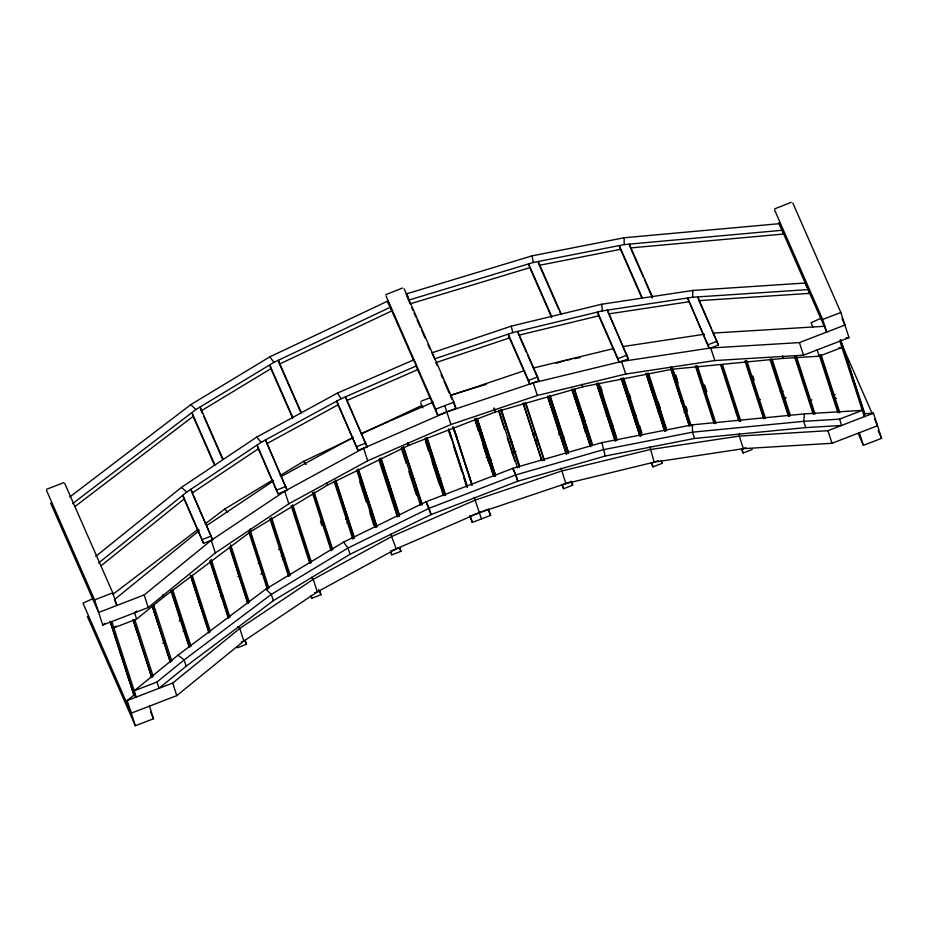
<?xml version="1.0" encoding="UTF-8"?>
<svg xmlns="http://www.w3.org/2000/svg" width="928" height="928" viewBox="0 0 928 928"><rect width="100%" height="100%" fill="white"/><g stroke="black" fill="none" stroke-linecap="round" stroke-linejoin="round"><path stroke-width="1.39" d="M692.949 290.429L601.692 304.245L511.177 326.18L431.972 352.826L434.629 358.869L512.848 332.584L602.33 310.903L692.59 297.238L692.949 290.429L805.62 282.994L809.738 293.352L698.981 300.672L697.763 296.89L718.446 345.007L709.34 348.51L687.602 297.992L709.34 348.51M739.419 433.388L739.268 436.079L743.34 448.665L832.01 443.282L877.528 425.755L874.628 419.154M111.836 621.551L136.277 697.067L134.015 695.397L110.49 622.201M804.448 413.888L803.683 421.324L805.724 427.611L841.592 425.442L839.55 419.143L803.683 421.324L692.508 432.17L603.154 449.744L515.655 474.962L512.755 468.362L601.901 442.621L692.427 424.827L804.448 413.888L862.309 410.373L839.55 419.143M840.698 339.845L864.699 413.992L864.351 416.672L839.898 341.156M83.068 603.096L93.078 598.583M811.142 322.689L821.152 318.188M114.341 599.697L199.497 530.375M46.551 490.46L94.586 599.882L102.73 625.054L104.968 623.233M50.622 503.046L98.658 612.468L144.176 594.941L211.236 540.34L284.722 491.202L363.625 448.201L446.844 411.928L533.24 382.881L621.609 361.468L710.744 347.977L799.414 342.594L844.932 325.055L842.032 318.466M116.116 626.017L113.877 627.838L136.636 619.08L163.757 596.994L250.931 531.454L327.63 485.077L408.761 445.347L407.949 442.83M136.764 611.018L134.595 612.782L136.636 619.08M102.73 625.054L148.248 607.527L215.319 552.926L288.805 503.788L367.697 460.787L450.915 424.514L537.312 395.467L625.681 374.054L714.815 360.563L803.486 355.18L849.004 337.641L840.849 312.469L792.825 203.046M178.014 655.145L134.247 690.78L157.006 682.01L184.127 659.924L271.301 594.384L348 548.007L429.142 508.277L426.242 501.688L343.557 542.126L265.837 589.106L178.014 655.145L184.127 659.924L186.168 666.223L159.036 688.298L157.006 682.01M149.454 706.15L153.526 718.736L135.326 725.742L127.182 700.57L135.024 694.19M127.182 700.57L172.701 683.043L239.76 628.453L313.246 579.316L392.15 536.314L475.368 500.03L561.753 470.983L650.134 449.57L739.268 436.079L827.938 430.696L873.445 413.169L881.6 438.341L863.4 445.347L858.191 433.48M83.218 603.734L131.254 713.156L176.772 695.629L243.832 641.039L317.318 591.902L396.221 548.9L479.44 512.627L565.836 483.581L654.205 462.156L743.34 448.665M95.746 556.382L181.412 487.432L256.662 437.123L337.467 393.078L413.772 359.832L416.428 365.876L341.098 398.727L261.197 442.273L186.783 492.037L98.646 562.971M100.99 565.848L184.08 498.974L182.851 495.192L203.545 543.309L212.64 539.806L190.901 489.276L192.119 493.058L258.309 448.804L257.091 445.022L278.052 493.777L287.158 490.274L265.489 439.93L287.158 490.274M179.162 620.936L181.424 619.115M162.783 643.046L165.022 641.236M183.094 631.458L185.333 629.648M46.562 489.288L63.788 482.653M385.955 294.594L402.497 288.028M774.636 208.893L791.178 202.327M69.704 497.048L190.774 404.654L269.828 356.851L387.939 300.985L391.848 310.868L279.537 364.054L300.846 412.6M72.604 503.649L195.889 409.538L273.911 362.372L390.618 307.098L387.092 301.31M74.971 506.549L193.128 416.359L191.899 412.589L214.925 465.032M112.659 594.546L198.314 529.169M205.169 523.937L224.588 509.124L272.762 479.985M186.168 666.223L273.342 600.683L350.042 554.306L431.172 514.564L429.142 508.277M206.677 525.573L273.644 480.797M237.974 576.694L240.364 575.093M258.17 563.192L260.559 561.602M278.504 549.596L280.906 547.996M220.609 596.495L222.662 595.126M281.277 555.93L283.69 554.318M260.838 574.188L263.25 572.588M282.506 559.712L284.908 558.099M202.466 413.401L201.318 410.779L270.93 368.683L269.712 364.913L292.772 417.438M280.175 475.507L303.653 461.32L353.162 437.865M266.719 443.712L338.024 404.852L336.806 401.07L358.011 450.37L367.105 446.867L345.564 396.778L346.376 399.295M281.161 476.551L353.197 437.285M345.599 519.181L348.104 517.812M346.817 522.951L349.322 521.594M369.344 510.678L371.838 509.31M362.28 433.55L421.764 405.455M417.646 369.657L346.782 400.56L367.105 446.867M360.98 433.62L433.167 402.16M413.494 486.376L416.127 485.228M437.123 476.076L439.744 474.927M414.723 490.146L417.345 489.01M438.341 479.846L440.974 478.697M388.391 490.1L391.013 488.952M412.067 479.776L414.7 478.628M434.432 470.032L437.065 468.884M652.314 296.577L629.288 244.134L630.506 247.915L783.696 234.03L779.578 223.66L624.138 237.754L532.046 255.861L406.139 293.979L410.048 303.862L529.807 267.67L551.696 317.527M421.057 401.209L430.43 397.602M453.908 402.126L455.95 408.424L437.749 415.431L435.708 409.144L453.908 402.126L404.132 288.747M356.781 446.588L365.887 443.085M537.637 376.942L538.855 380.724L529.76 384.227L528.531 380.445L537.637 376.942L517.65 331.424L518.868 335.194L598.746 315.833L619.185 362.396L628.279 358.892L607.318 310.138L628.279 358.892M276.834 489.996L285.928 486.492M619.185 362.396L617.955 358.626L627.061 355.122M202.316 539.528L211.422 536.024M708.122 344.74L717.216 341.226M94.586 599.882L112.787 592.876L64.751 483.442M778.696 222.639L826.732 332.073L822.649 319.487L840.849 312.469M683.414 400.931L681.14 401.801L683.634 401.43M494.056 408.25L495.285 412.02L582.784 386.814L672.139 369.24L783.313 358.382L819.18 356.213L841.94 347.443L839.04 347.617M428.922 508.358L515.864 474.869L512.975 468.28L426.033 501.77L430.963 514.657L517.905 481.168L515.864 474.869M570.152 481.91L562.356 484.915L563.574 488.696L572.68 485.182L571.451 481.412M472.375 522.418L490.576 515.411L488.546 509.112L470.345 516.13L472.375 522.418L469.487 515.829M391.825 554.84L400.931 551.336L399.701 547.555L390.607 551.058L391.825 554.84L390.688 552.241M314.546 592.969L319.754 590.962L320.972 594.744L311.878 598.247L310.706 595.602M658.277 460.59L651.781 463.095L652.999 466.865L662.105 463.362L661.293 460.845M241.338 642.002L245.236 640.494L246.465 644.276L237.359 647.779M745.834 447.702L741.936 449.21L743.166 452.98L752.26 449.477M484.915 450.857L487.641 449.941M509.495 442.586L512.221 441.67M532.707 434.78L535.444 433.863M529.76 384.227L509.426 337.92L435.847 362.651L437.007 365.284M450.59 395.514L524.169 370.771M486.156 457.388L488.882 456.472M510.69 449.14L513.416 448.224M535.212 440.904L537.938 439.988M488.743 460.706L491.469 459.789M511.908 452.922L515.991 451.542M536.43 444.674L539.156 443.758M782.466 230.248L624.173 244.598L533.287 262.473L408.819 300.08L406.998 293.654M450.428 395.212L486.156 384.412M556.243 363.242L564.491 360.748M805.724 427.611L694.55 438.457L605.195 456.031L517.696 481.249L515.655 474.962M533.797 367.929L613.246 348.673M557.554 427.611L560.338 426.926M582.656 421.521L585.44 420.848M606.216 415.814L609.012 415.129M558.47 434.188L562.681 433.167M583.7 428.075L586.496 427.402M608.919 421.962L611.726 421.289M633.743 415.953L636.144 415.361M561.104 437.633L563.899 436.949M584.918 431.856L587.726 431.172M610.148 425.743L612.944 425.059M561.243 314.047L538.182 261.51L539.4 265.292L620.496 249.342L641.828 297.923M565.86 360.331L571.532 359.217M574.362 358.66L580.035 357.547M608.536 313.919L688.82 301.762M623.071 346.55L704.456 334.231M656.537 405.524L659.332 405.107M658.335 412.009L661.212 411.568M659.564 415.779L662.43 415.35M683.936 412.09L686.801 411.661M692.59 297.238L808.508 289.582M780.216 391.372L783.104 391.175M757.468 399.655L760.345 399.458M783.36 397.938L786.236 397.752M832.265 394.713L835.142 394.528M809.03 400.107L811.907 399.91M833.483 398.495L836.36 398.298M713.029 333.071L824.853 326.273M846.139 337.815L849.004 337.641M864.85 413.691L873.445 413.169M864.699 413.992L840.362 339.567M237.626 626.632L239.76 628.453L243.832 641.039M181.412 487.432L186.783 492.037M190.774 404.654L195.889 409.538M224.588 509.124L227.662 512.059M265.837 589.106L271.301 594.384L273.342 600.683M256.662 437.123L261.197 442.273M311.448 577.274L313.246 579.316L317.318 591.902M343.557 542.126L348 548.007L350.042 554.306M269.828 356.851L273.911 362.372M303.653 461.32L306.101 464.626M337.467 393.078L341.098 398.727M390.711 534.076L396.221 548.9M841.07 342.699L872.32 413.888M878.132 430.43L881.6 438.341M774.625 210.053L822.649 319.487M811.292 323.338L812.87 326.934M698.981 300.672L710.999 328.06M712.147 330.658L718.446 345.007M736.159 411.8L740.161 420.918M737.946 416.869L739.674 420.79M741.449 449.082L743.166 452.98M630.506 247.915L643.255 276.938M644.403 279.572L652.512 298.039M642.338 298.085L619.278 245.56L620.496 249.342M671.791 368.393L678.159 382.904M672.382 370.736L674.111 374.668M617.955 358.626L597.528 312.063L598.746 315.833M660.945 460.717L662.105 463.362M651.294 462.991L652.999 466.865M539.4 265.292L558.784 309.442M559.932 312.04L561.069 314.638M551.626 316.378L528.589 263.9L529.807 267.67M572.205 390.665L584.292 418.226M575.151 398.379L584.942 420.686M519.448 336.493L526.292 352.106M527.44 354.705L538.855 380.724M528.531 380.445L508.208 334.138L509.426 337.92M570.964 481.284L572.68 485.182M561.834 484.718L563.574 488.696M411.777 307.818L412.937 310.451M414.097 313.096L415.837 317.04M416.985 319.684L420.465 327.596M421.625 330.229L425.094 338.14M427.982 344.729L429.722 348.684M441.055 374.506L442.795 378.462M443.955 381.106L449.164 392.973M450.324 395.606L452.006 399.446M453.131 402.01L455.95 408.424M452.481 426.961L457.11 437.517M488.847 511.456L490.576 515.411M385.932 295.765L435.708 409.144M474.208 497.396L481.481 518.914M388.368 302.957L413.842 360.969M415.524 364.82L437.749 415.431M420.57 402.752L422.832 407.902M338.024 404.852L358.011 450.37M399.759 548.692L400.931 551.336M301.356 412.763L278.319 360.284L279.537 364.054M270.93 368.683L292.598 418.029M313.397 492.849L315.126 496.793M258.309 448.804L278.052 493.777M318.698 589.57L320.972 594.744M223.149 459.534L200.088 406.998L201.318 410.779M203.615 416.034L222.639 459.36M193.128 416.359L214.554 465.172M192.688 494.357L205.227 522.928M206.376 525.515L212.64 539.806M184.08 498.974L203.545 543.309M244.748 640.378L246.465 644.276M114.84 600.857L116.858 605.462L112.787 592.876M150.638 712.147L153.526 718.736M87.29 616.32L135.326 725.742M859.328 432.761L863.4 445.347M805.62 282.994L806.838 286.764M779.578 223.66L780.796 227.441M821.106 354.89L839.77 412.566M820.445 355.076L839.121 412.74M820.108 354.798L838.773 412.473M819.644 356.387L837.868 412.682M817.139 349.914L819.18 356.213M799.414 342.594L803.486 355.18M827.938 430.696L832.01 443.282M796.41 356.387L815.074 414.062M795.748 356.572L813.972 412.867M795.853 357.674L814.076 413.969M794.507 356.503L813.183 414.178M782.501 355.865L783.313 358.382M772.154 359.264L790.378 415.558M770.832 358.684L789.496 416.359M770.913 359.797L789.136 416.092M770.194 359.983L788.417 416.278M752.84 376.014L754.174 380.132M746.866 360.83L765.53 418.505M746.042 361.108L764.266 417.403M745.683 360.853L764.347 418.516M744.952 361.027L763.628 418.702M722.518 364.623L740.741 420.918M721.694 364.901L739.918 421.196M721.334 364.646L739.558 420.941M720.615 364.82L738.839 421.126M710.744 347.977L714.815 360.563M704.584 384.981L706.811 391.848M697.288 365.678L715.952 423.342M696.452 365.957L715.128 423.62M696.545 367.07L714.769 423.365M695.374 365.876L714.05 423.539M675.793 375.04L677.127 379.158M686.024 406.626L687.358 410.744M672.939 369.472L691.163 425.766M671.315 366.722L672.139 369.24M694.55 438.457L692.508 432.17L692.427 424.827M671.338 368.706L689.562 425.001M671.373 369.866L689.597 426.161M670.7 368.567L689.365 426.23M658.161 401.708L660.388 408.564M648.475 373.23L666.698 429.525M647.848 373.091L666.513 430.754M646.572 373.613L665.248 431.276M646.166 373.404L664.831 431.068M645.946 373.462L664.61 431.137M621.609 361.468L625.681 374.054M654.205 462.156L649.878 446.936M629.404 394.249L630.738 398.367M639.624 425.836L641.851 432.692M623.72 378.137L641.503 433.063M623.082 377.986L641.758 435.661M621.818 378.52L640.482 436.183M621.4 378.299L639.624 434.594M621.18 378.369L639.856 436.044M600.648 386.79L601.982 390.92M599.407 384.412L616.737 437.97M598.328 382.893L616.992 440.568M597.052 383.415L615.276 439.721M597.087 384.575L615.31 440.881M596.426 383.276L615.09 440.939M581.972 384.285L582.784 386.814M605.195 456.031L601.901 442.621M574.641 389.319L592.424 444.245M574.014 389.168L592.238 445.475M572.286 389.308L590.51 445.602M572.054 389.064L590.718 446.728M572.286 390.502L590.069 445.428M550.084 395.409L568.307 451.716M549.782 395.804L568.458 453.467M549.55 395.56L568.214 453.224M547.903 396.337L566.579 454.012M547.671 396.105L566.335 453.769M547.903 397.544L566.126 453.838M533.24 382.881L537.312 395.467M565.836 483.581L561.034 468.199M526.153 403.831L544.376 460.126M525.167 402.601L544.075 460.508M523.288 403.135L541.964 460.81M523.079 403.216L541.302 459.511M501.329 409.492L519.1 464.418M501.027 409.886L519.251 466.181M500.784 409.642L519.448 467.306M498.904 410.176L517.58 467.851M498.812 411.754L504.6 429.606M507.256 437.854L514.82 461.193M494.276 408.169L495.494 411.939L408.552 445.428L407.74 442.911M477.526 419.479L494.868 473.025M476.888 418.168L495.564 475.832M476.83 418.505L495.494 476.18M475.24 418.853L493.916 476.528M475.101 419.224L492.884 474.15M474.626 419.096L478.628 431.462M483.07 445.185L488.847 463.037M453.49 427.193L471.714 483.488M453.386 427.228L472.062 484.903M453.247 427.599L471.911 485.263M444.802 405.64L450.915 424.514M448.769 429.014L467.434 486.678M448.607 429.386L467.271 487.061M448.572 430.638L450.788 437.506M453.456 445.742L461.9 471.83M463.687 477.317L466.796 486.933M387.939 300.985L389.168 304.767M426.938 437.459L445.614 495.123M426.776 437.83L445.452 495.506M425.256 438.051L443.92 495.726M425.453 439.837L443.236 494.752M425.418 441.09L428.527 450.706M432.088 461.692L439.64 485.031M403.61 446.878L422.275 504.554M403.367 447.296L422.031 504.96M401.87 447.737L420.535 505.4M401.337 448.27L406.232 463.374M408.888 471.61L416.452 494.96M380.99 457.945L399.655 515.608M381.095 459.441L399.318 515.736M380.457 458.478L399.133 516.154M379.25 458.792L397.915 516.467M379.169 460.706L397.393 517M363.625 448.201L367.697 460.787M358.37 469L377.046 526.675M358.927 471.865L376.258 525.422M357.848 469.545L376.513 527.208M356.63 469.858L375.306 527.522M359.658 481.377L366.328 501.967M369.889 512.952L373.891 525.318M335.762 480.066L354.426 537.73M335.866 481.562L354.09 537.857M335.228 480.6L353.893 538.275M334.184 481.539L352.849 539.203M326.818 482.56L327.63 485.077M314.093 492.002L332.758 549.678M313.78 493.684L331.563 548.61M313.212 492.733L331.876 550.408M312.458 492.988L331.122 550.664M320.462 521.188L321.796 525.306M292.807 504.832L311.483 562.507M292.506 506.514L310.277 561.44M291.926 505.563L310.602 563.238M291.172 505.818L309.836 563.493M284.722 491.202L288.805 503.788M311.054 595.73L311.878 598.247M271.533 517.662L290.197 575.337M271.66 520.712L289.002 574.27M270.651 518.392L289.316 576.056M269.886 518.648L288.562 576.323M250.119 528.937L250.931 531.454M250.688 531.86L268.911 588.155M250.386 533.542L267.716 587.099M249.365 531.222L268.03 588.886M249.075 532.718L267.299 589.013M230.689 544.84L249.365 602.504M230.828 549.515L248.17 603.061M229.889 547.184L247.66 602.11M229.634 547.323L247.857 603.618M211.236 540.34L215.319 552.926M211.248 559.445L229.924 617.12M211.398 564.12L219.843 590.208M220.725 592.957L228.288 616.296M209.995 560.431L228.671 618.094M210.192 561.939L228.416 618.234M192.258 575.43L210.482 631.724M191.504 577.367L208.846 630.912M191.006 576.416L209.229 632.71M190.31 575.174L208.974 632.85M172.817 590.046L191.04 646.34M171.622 590.602L189.846 646.897M171.564 591.02L189.347 645.946M170.88 590.834L189.103 647.129M162.945 594.477L163.757 596.994M153.642 604.87L171.866 661.165M152.737 606.9L154.964 613.768M162.968 638.476L165.184 645.343M152.262 605.938L170.485 662.244M152.204 606.042L170.427 662.337M144.176 594.941L148.248 607.527M172.701 683.043L176.772 695.629M134.954 620.078L153.178 676.373M133.133 619.776L151.809 677.44M133.075 619.869L151.751 677.544M110.014 621.25L134.015 695.397M511.177 326.18L512.848 332.584M532.046 255.861L533.287 262.473M601.692 304.245L602.33 310.903M624.138 237.754L624.173 244.598"/></g></svg>
